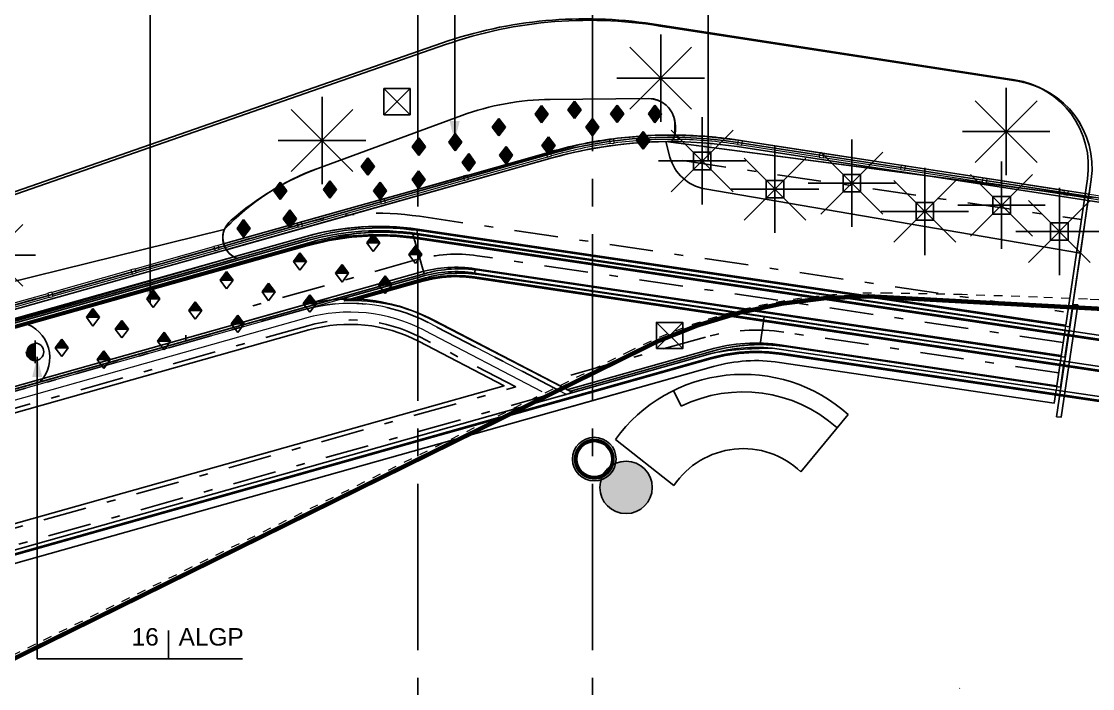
# Model space of a CAD drawing. Extents: x -14.2 to 52.3, y 2.5 to 90.9.
# Drawn here: x 12.09 to 24.35, y 28.98 to 36.62 of the extents above; entities that cross this region are included whole.
import ezdxf
from ezdxf.enums import TextEntityAlignment as Align

# ---------------------------------------------------------------- set-up
doc = ezdxf.new("R2010")
doc.units = 0
for name, pattern in [('DASHDOT', [1, 0.5, -0.25, 0, -0.25]), ('limpo_PINI-PSG-PE-0102-LAZ-R00$0$CENTER2', [28.575, 19.05, -3.175, 3.175, -3.175]), ('limpo_PINI-PSG-PE-0102-LAZ-R00$0$DAA_Traço Ponto', [10, 5, -2.5, 0, -2.5]), ('limpo_PINI-PSG-PE-0102-LAZ-R00$0$DASHDOT', [1, 0.5, -0.25, 0, -0.25]), ('limpo_PINI-PSG-PE-0102-LAZ-R00$0$HIDDEN', [0.375, 0.25, -0.125]), ('limpo_PINI-PSG-PE-0102-LAZ-R00$0$HIDDEN2', [0.1875, 0.125, -0.0625])]:
    doc.linetypes.add(name, pattern=pattern)
for name, color, linetype in [('A_htc_alv', 7, 'Continuous'), ('CONTROL', 15, 'DASHDOT'), ('FOR_CONTROL', 2, 'Continuous'), ('LEGENDA', 2, 'Continuous'), ('limpo_PINI-PSG-PE-0102-LAZ-R00$0$PA_ESTR', 181, 'limpo_PINI-PSG-PE-0102-LAZ-R00$0$CENTER2'), ('limpo_PINI-PSG-PE-0102-LAZ-R00$0$PA_EXTE_1', 1, 'Continuous'), ('limpo_PINI-PSG-PE-0102-LAZ-R00$0$PA_EXTE_2', 2, 'Continuous'), ('limpo_PINI-PSG-PE-0102-LAZ-R00$0$PA_EXTE_3', 3, 'Continuous'), ('limpo_PINI-PSG-PE-0102-LAZ-R00$0$PA_INST_ELET', 162, 'Continuous'), ('limpo_PINI-PSG-PE-0102-LAZ-R00$0$PA_MOBI', 1, 'Continuous'), ('limpo_PINI-PSG-PE-0102-LAZ-R00$0$PA_PISO_1', 11, 'Continuous'), ('limpo_PINI-PSG-PE-0102-LAZ-R00$0$PA_PROJ_I', 2, 'limpo_PINI-PSG-PE-0102-LAZ-R00$0$DASHDOT'), ('limpo_PINI-PSG-PE-0102-LAZ-R00$0$PA_PROJ_S_AUX', 212, 'limpo_PINI-PSG-PE-0102-LAZ-R00$0$HIDDEN'), ('limpo_PINI-PSG-PE-0102-LAZ-R00$0$QUADROS', 1, 'Continuous'), ('limpo_PINI-PSG-PE-0102-LAZ-R00$0$XR_ARQT', 7, 'Continuous'), ('limpo_PINI-PSG-PE-0102-LAZ-R00$0$XR_ELET', 31, 'Continuous'), ('PLANTIO1', 2, 'Continuous'), ('XR_ARQT', 7, 'Continuous')]:
    doc.layers.add(name, color=color, linetype=linetype)
for name, color, linetype, lineweight in [('limpo_PINI-PSG-PE-0102-LAZ-R00$0$A-DETL', 1, 'Continuous', 5), ('limpo_PINI-PSG-PE-0102-LAZ-R00$0$A-FLOR', 192, 'Continuous', 5), ('limpo_PINI-PSG-PE-0102-LAZ-R00$0$A-FLOR-PATT', 8, 'Continuous', 5), ('limpo_PINI-PSG-PE-0102-LAZ-R00$0$A-GLAZ-CURT', 52, 'Continuous', 5), ('limpo_PINI-PSG-PE-0102-LAZ-R00$0$A-GLAZ-CWMG', 1, 'Continuous', 5), ('limpo_PINI-PSG-PE-0102-LAZ-R00$0$A-WALL', 1, 'Continuous', 5), ('limpo_PINI-PSG-PE-0102-LAZ-R00$0$I-WALL', 2, 'Continuous', 5), ('limpo_PINI-PSG-PE-0102-LAZ-R00$0$LAYOUT_AMB_LAZ_dwg', 8, 'Continuous', 5)]:
    doc.layers.add(name, color=color, linetype=linetype, lineweight=lineweight)
doc.layers.add('PA_VEGE_AUX2', color=6, linetype='Continuous', plot=False)
doc.styles.add('R80', font='arial.ttf', dxfattribs={"height": 0.2})

# ---------------------------------------------------------------- blocks, each defined once
blk = doc.blocks.new('limpo_PINI-PSG-PE-0102-LAZ-R00$0$TRIESTE MESA LATERAL')
at = {"layer": 'limpo_PINI-PSG-PE-0102-LAZ-R00$0$PA_MOBI'}
h = blk.add_hatch(color=253, dxfattribs=at)
h.dxf.hatch_style = 1
edge = h.paths.add_edge_path()
edge.add_arc((-2.385, 28.282), 0.3, 0, 360)
blk.add_circle((-2.385, 28.282), 0.3, dxfattribs=at)
blk = doc.blocks.new('limpo_PINI-PSG-PE-0102-LAZ-R00$0$A$C8f703a41')
at = {"layer": 'limpo_PINI-PSG-PE-0102-LAZ-R00$0$PA_MOBI'}
blk.add_line((0.551, -0.298), (0.62, -0.11), dxfattribs=at)
for points in [[(-1.34, -0.595, -0.44403), (1.34, -0.595, 0.451652)], [(-1.192, -0.729, -0.305545), (0.551, -0.298, -0.44403)], [(-0.731, -1.19, -0.464944), (0.731, -1.19, -0.44403)]]:
    blk.add_lwpolyline(points, format="xyb", dxfattribs=at)
for points in [[(-0.73, -1.19), (-1.34, -0.595)], [(0.73, -1.19), (1.34, -0.595)]]:
    blk.add_lwpolyline(points, dxfattribs=at)
blk = doc.blocks.new('limpo_PINI-PSG-PE-0102-LAZ-R00$0$ABAJUR')
at = {"layer": 'limpo_PINI-PSG-PE-0102-LAZ-R00$0$PA_INST_ELET', "linetype": 'limpo_PINI-PSG-PE-0102-LAZ-R00$0$HIDDEN2', "const_width": 0.03}
blk.add_lwpolyline([(-1.592, 30.172, 1), (-1.592, 30.612, 1)], format="xyb", close=True, dxfattribs=at)
at = {"layer": 'limpo_PINI-PSG-PE-0102-LAZ-R00$0$PA_MOBI'}
for radius in [0.25, 0.2]:
    blk.add_circle((-1.592, 30.392), radius, dxfattribs=at)
blk = doc.blocks.new('limpo_PINI-PSG-PE-0102-LAZ-R00$0$PINI-EST-PE-1101-TQR-R20_rvt-1-5PPE_008_LAZER__P_A_0_09_')
at = {"layer": 'limpo_PINI-PSG-PE-0102-LAZ-R00$0$A-FLOR-PATT', "lineweight": 18}
h = blk.add_hatch(dxfattribs=at)
h.set_pattern_fill('FP_1', color=130, style=0, pattern_type=2)
h.set_pattern_definition([(0, (0, 0), (609.6, 152.4), [5.029, -452.171, 5.029, -452.171, -2438.4]), (0, (0, 0), (609.6, 152.4), [-914.4, 5.029, -909.371, 5.029, -452.171, -1066.8]), (0, (0, 0), (609.6, 152.4), [-2286, 5.029, -299.771, 5.029, -756.971]), (120, (228.6, 76.2), (-436.7823, 451.7291), [5.029, -452.171, 5.029, -452.171, -2438.4]), (120, (228.6, 76.2), (-436.7823, 451.7291), [-914.4, 5.029, -909.371, 5.029, -452.171, -1066.8]), (120, (228.6, 76.2), (-436.7823, 451.7291), [-2286, 5.029, -299.771, 5.029, -756.971]), (240, (304.8, 381), (-172.8177, -604.1291), [5.029, -452.171, 5.029, -452.171, -2438.4]), (240, (304.8, 381), (-172.8177, -604.1291), [-914.4, 5.029, -909.371, 5.029, -452.171, -1066.8]), (240, (304.8, 381), (-172.8177, -604.1291), [-2286, 5.029, -299.771, 5.029, -756.971])])
h.paths.add_polyline_path([(24174, 2435), (24175, 2435), (24174, 2483), (24165, 2435)])
h.paths.add_polyline_path([(30484, 2435), (30486, 2435), (30469, 2443), (30483, 2436)])
h.paths.add_polyline_path([(20090, 2435), (20210, 2435), (20210, 3076), (20090, 3099), (20090, 2438)])
h.paths.add_polyline_path([(30435, 2466), (30410, 2484), (30421, 2475)])
h.paths.add_polyline_path([(19812, 3242), (19821, 3291), (16899, 3833), (16829, 3795), (19810, 3242)])
h.paths.add_polyline_path([(11438, 4789), (11429, 4790), (11437, 4790)])
h.paths.add_polyline_path([(11270, 4802), (11268, 4802), (11268, 4802)])
h.paths.add_polyline_path([(19952, 8312), (19952, 8312), (19952, 8312)])
h.paths.add_polyline_path([(20159, 8353), (20162, 8353), (20159, 8353)])
h.paths.add_polyline_path([(20259, 8365), (20259, 8365), (20259, 8365)])
h.paths.add_polyline_path([(15587, 8658), (15589, 8667), (10225, 9462), (10225, 9461), (15580, 8659)])
h.paths.add_polyline_path([(17610, 8661), (17610, 8661), (17610, 8661)])
at = {"layer": 'limpo_PINI-PSG-PE-0102-LAZ-R00$0$A-FLOR', "color": 130, "lineweight": 18}
blk.add_line((10225, 9462), (10225, 9461), dxfattribs=at)
blk = doc.blocks.new('limpo_PINI-PSG-PE-0102-LAZ-R00$0$Montante retangular - 50 x 50-2589514-5PPE_008_LAZER__P_A_0_09_')
at = {"layer": 'limpo_PINI-PSG-PE-0102-LAZ-R00$0$A-GLAZ-CWMG'}
for p, q in [((239, 8321), (1141, 8575)), ((1155, 8527), (253, 8273)), ((1141, 8575), (1155, 8527)), ((253, 8273), (239, 8321))]:
    blk.add_line(p, q, dxfattribs=at)
blk = doc.blocks.new('limpo_PINI-PSG-PE-0102-LAZ-R00$0$Montante retangular - 50 x 50-2415402-5PPE_008_LAZER__P_A_0_09_')
at = {"layer": 'limpo_PINI-PSG-PE-0102-LAZ-R00$0$A-GLAZ-CWMG'}
for p, q in [((0, 25), (-50, 25)), ((-50, 25), (-50, -25)), ((0, -25), (0, 25)), ((-50, -25), (0, -25))]:
    blk.add_line(p, q, dxfattribs=at)
blk = doc.blocks.new('limpo_PINI-PSG-PE-0102-LAZ-R00$0$Montante retangular - 50 x 50-2415400-5PPE_008_LAZER__P_A_0_09_')
at = {"layer": 'limpo_PINI-PSG-PE-0102-LAZ-R00$0$A-GLAZ-CWMG'}
for p, q in [((-25, -25), (-25, 25)), ((-25, 25), (25, 25)), ((25, 25), (25, -25)), ((25, -25), (-25, -25))]:
    blk.add_line(p, q, dxfattribs=at)
blk = doc.blocks.new('limpo_PINI-PSG-PE-0102-LAZ-R00$0$Montante retangular - 50 x 50-2589439-5PPE_008_LAZER__P_A_0_09_')
at = {"layer": 'limpo_PINI-PSG-PE-0102-LAZ-R00$0$A-GLAZ-CWMG'}
for p, q in [((11935, 11076), (11942, 11125)), ((12818, 10940), (11935, 11076)), ((11942, 11125), (12825, 10989)), ((12825, 10989), (12818, 10940))]:
    blk.add_line(p, q, dxfattribs=at)
blk = doc.blocks.new('limpo_PINI-PSG-PE-0102-LAZ-R00$0$Montante retangular - 50 x 50-2415401-5PPE_008_LAZER__P_A_0_09_')
at = {"layer": 'limpo_PINI-PSG-PE-0102-LAZ-R00$0$A-GLAZ-CWMG'}
for p, q in [((-50, -25), (-50, 25)), ((-50, 25), (0, 25)), ((0, 25), (0, -25)), ((0, -25), (-50, -25))]:
    blk.add_line(p, q, dxfattribs=at)
blk = doc.blocks.new('limpo_PINI-PSG-PE-0102-LAZ-R00$0$Parede básica _ DAA_VID - CINZA 2 - ___-2387482-5PPE_008_LAZER__P_A_0_09_')
at = {"layer": 'limpo_PINI-PSG-PE-0102-LAZ-R00$0$A-WALL'}
for p, q in [((11156, 11192), (11155, 11142)), ((10474, 11100), (10468, 11150))]:
    blk.add_line(p, q, dxfattribs=at)
for radius in [5075, 5025]:
    blk.add_arc((11121, 6117), radius, 89.6036, 97.3944, dxfattribs=at)
blk = doc.blocks.new('limpo_PINI-PSG-PE-0102-LAZ-R00$0$Parede básica _ DAA_VID - CINZA 2 - ___-2387484-5PPE_008_LAZER__P_A_0_09_')
at = {"layer": 'limpo_PINI-PSG-PE-0102-LAZ-R00$0$A-WALL'}
for p, q in [((11205, 11141), (11206, 11191)), ((11893, 11133), (11885, 11083))]:
    blk.add_line(p, q, dxfattribs=at)
for radius in [5075, 5025]:
    blk.add_arc((11121, 6117), radius, 81.2481, 89.0375, dxfattribs=at)
blk = doc.blocks.new('limpo_PINI-PSG-PE-0102-LAZ-R00$0$Montante retangular - 50 x 50-2415403-5PPE_008_LAZER__P_A_0_09_')
at = {"layer": 'limpo_PINI-PSG-PE-0102-LAZ-R00$0$A-GLAZ-CWMG'}
for p, q in [((-25, -25), (-25, 25)), ((-25, 25), (25, 25)), ((25, 25), (25, -25)), ((25, -25), (-25, -25))]:
    blk.add_line(p, q, dxfattribs=at)
blk = doc.blocks.new('limpo_PINI-PSG-PE-0102-LAZ-R00$0$Parede básica _ DAA_VID - CINZA 2 - ___-2589707-5PPE_008_LAZER__P_A_0_09_')
at = {"layer": 'limpo_PINI-PSG-PE-0102-LAZ-R00$0$A-WALL'}
for p, q in [((10418, 11143), (10425, 11093)), ((9757, 10953), (9743, 11001))]:
    blk.add_line(p, q, dxfattribs=at)
for radius in [5075, 5025]:
    blk.add_arc((11121, 6117), radius, 97.9605, 105.7499, dxfattribs=at)
blk = doc.blocks.new('limpo_PINI-PSG-PE-0102-LAZ-R00$0$LAYOUT_AMB_LAZ_dwg-2867451-5PPE_008_LAZER__P_A_0_09_')
at = {"color": 9, "lineweight": 5}
blk.add_line((31363, 23200), (31360, 23203), dxfattribs=at)
blk = doc.blocks.new('limpo_PINI-PSG-PE-0102-LAZ-R00$0$A$C745163c0')
at = {"layer": 'limpo_PINI-PSG-PE-0102-LAZ-R00$0$A-DETL', "color": 1, "linetype": 'limpo_PINI-PSG-PE-0102-LAZ-R00$0$DAA_Traço Ponto'}
for p, q in [((8776, 11879), (7939, 11896)), ((9635, 11851), (8776, 11879)), ((10207, 11827), (9635, 11851)), ((11537, 11752), (10207, 11827)), ((4986, 11239), (-3077, 7261))]:
    blk.add_line(p, q, dxfattribs=at)
at = {"layer": 'limpo_PINI-PSG-PE-0102-LAZ-R00$0$A-DETL', "linetype": 'limpo_PINI-PSG-PE-0102-LAZ-R00$0$DAA_Traço Ponto'}
blk.add_arc((7809, 5518), 6380, 88.8319, 116.2627, dxfattribs=at)
at = {"layer": 'limpo_PINI-PSG-PE-0102-LAZ-R00$0$A-DETL'}
blk.add_arc((6569, 7246), 4016, 89.0889, 99.3277, dxfattribs=at)
at = {"layer": 'limpo_PINI-PSG-PE-0102-LAZ-R00$0$A-WALL'}
for p, q in [((2544, 12628), (2537, 12578)), ((2537, 12578), (2544, 12628)), ((2544, 12628), (9959, 11521)), ((-5441, 10654), (1269, 12546)), ((9951, 11472), (2537, 12578)), ((1282, 12498), (-5428, 10606)), ((-5233, 9933), (2577, 12136)), ((3204, 12176), (3197, 12127)), ((3197, 12127), (3204, 12176)), ((3204, 12176), (9907, 11173)), ((2591, 12088), (-5220, 9885)), ((9900, 11124), (3197, 12127)), ((4247, 10737), (2664, 11560)), ((2687, 11604), (4294, 10769)), ((9959, 11521), (9951, 11472)), ((6713, 11302), (9857, 10836)), ((5891, 11200), (4247, 10737)), ((4253, 10790), (5877, 11249)), ((9850, 10786), (6706, 11253)), ((9907, 11173), (9900, 11124)), ((9857, 10836), (9850, 10786)), ((4294, 10769), (4283, 10747))]:
    blk.add_line(p, q, dxfattribs=at)
for centre, radius, start, end in [((2097, 9611), 3050, 81.5661, 105.7499), ((2097, 9611), 3000, 81.5661, 105.7499), ((2984, 10692), 1500, 81.5651, 105.7499), ((2984, 10692), 1450, 81.5651, 105.7499), ((1765, 9829), 1950, 62.5553, 105.7499), ((1765, 9829), 2000, 62.5553, 92.9113), ((6420, 9324), 2000, 81.5663, 105.7499), ((6420, 9324), 1950, 81.5663, 105.7499)]:
    blk.add_arc(centre, radius, start, end, dxfattribs=at)
at = {"layer": 'limpo_PINI-PSG-PE-0102-LAZ-R00$0$I-WALL'}
for p, q in [((1263, 11610), (-5193, 9789)), ((3970, 10768), (2623, 11468)), ((4107, 10697), (4247, 10737))]:
    blk.add_line(p, q, dxfattribs=at)
blk.add_arc((1765, 9829), 1850, 62.5553, 105.7499, dxfattribs=at)
at = {"lineweight": 5}
blk.add_blockref('limpo_PINI-PSG-PE-0102-LAZ-R00$0$PINI-EST-PE-1101-TQR-R20_rvt-1-5PPE_008_LAZER__P_A_0_09_', (-5680, 2515), dxfattribs=at)
at = {"layer": 'limpo_PINI-PSG-PE-0102-LAZ-R00$0$A-GLAZ-CURT'}
for name in ['limpo_PINI-PSG-PE-0102-LAZ-R00$0$Parede básica _ DAA_VID - CINZA 2 - ___-2589707-5PPE_008_LAZER__P_A_0_09_', 'limpo_PINI-PSG-PE-0102-LAZ-R00$0$Parede básica _ DAA_VID - CINZA 2 - ___-2387482-5PPE_008_LAZER__P_A_0_09_', 'limpo_PINI-PSG-PE-0102-LAZ-R00$0$Parede básica _ DAA_VID - CINZA 2 - ___-2387484-5PPE_008_LAZER__P_A_0_09_']:
    blk.add_blockref(name, (-5680, 2515), dxfattribs=at)
at = {"layer": 'limpo_PINI-PSG-PE-0102-LAZ-R00$0$A-GLAZ-CWMG', "extrusion": (0, 0, -1)}
for name, p, rotation in [('limpo_PINI-PSG-PE-0102-LAZ-R00$0$Montante retangular - 50 x 50-2415403-5PPE_008_LAZER__P_A_0_09_', (-4766, 13637), 352.3225707932509), ('limpo_PINI-PSG-PE-0102-LAZ-R00$0$Montante retangular - 50 x 50-2415403-5PPE_008_LAZER__P_A_0_09_', (-5501, 13681), 0.6794245898891463), ('limpo_PINI-PSG-PE-0102-LAZ-R00$0$Montante retangular - 50 x 50-2415401-5PPE_008_LAZER__P_A_0_09_', (-6209, 13623), 8.751905521424142), ('limpo_PINI-PSG-PE-0102-LAZ-R00$0$Montante retangular - 50 x 50-2415400-5PPE_008_LAZER__P_A_0_09_', (-7166, 13476), 8.751905521424142), ('limpo_PINI-PSG-PE-0102-LAZ-R00$0$Montante retangular - 50 x 50-2415400-5PPE_008_LAZER__P_A_0_09_', (-8099, 13332), 8.751905521424142), ('limpo_PINI-PSG-PE-0102-LAZ-R00$0$Montante retangular - 50 x 50-2415400-5PPE_008_LAZER__P_A_0_09_', (-3095, 13217), 344.2500898617185), ('limpo_PINI-PSG-PE-0102-LAZ-R00$0$Montante retangular - 50 x 50-2415400-5PPE_008_LAZER__P_A_0_09_', (-9031, 13188), 8.751905521424142), ('limpo_PINI-PSG-PE-0102-LAZ-R00$0$Montante retangular - 50 x 50-2415400-5PPE_008_LAZER__P_A_0_09_', (-9964, 13045), 8.751905521424142), ('limpo_PINI-PSG-PE-0102-LAZ-R00$0$Montante retangular - 50 x 50-2415400-5PPE_008_LAZER__P_A_0_09_', (-2145, 12949), 344.2500898617185), ('limpo_PINI-PSG-PE-0102-LAZ-R00$0$Montante retangular - 50 x 50-2415400-5PPE_008_LAZER__P_A_0_09_', (-1195, 12681), 344.2500898617185), ('limpo_PINI-PSG-PE-0102-LAZ-R00$0$Montante retangular - 50 x 50-2415400-5PPE_008_LAZER__P_A_0_09_', (-244, 12413), 344.2500898617185), ('limpo_PINI-PSG-PE-0102-LAZ-R00$0$Montante retangular - 50 x 50-2415400-5PPE_008_LAZER__P_A_0_09_', (706, 12145), 344.2500898617185), ('limpo_PINI-PSG-PE-0102-LAZ-R00$0$Montante retangular - 50 x 50-2415400-5PPE_008_LAZER__P_A_0_09_', (1657, 11877), 344.2500898617185)]:
    blk.add_blockref(name, p, dxfattribs=dict(at, rotation=rotation))
at = {"layer": 'limpo_PINI-PSG-PE-0102-LAZ-R00$0$A-GLAZ-CWMG'}
for name, p in [('limpo_PINI-PSG-PE-0102-LAZ-R00$0$Montante retangular - 50 x 50-2589439-5PPE_008_LAZER__P_A_0_09_', (-5680, 2515)), ('limpo_PINI-PSG-PE-0102-LAZ-R00$0$Montante retangular - 50 x 50-2589514-5PPE_008_LAZER__P_A_0_09_', (2874, 4927)), ('limpo_PINI-PSG-PE-0102-LAZ-R00$0$Montante retangular - 50 x 50-2589439-5PPE_008_LAZER__P_A_0_09_', (-4747, 2371)), ('limpo_PINI-PSG-PE-0102-LAZ-R00$0$Montante retangular - 50 x 50-2589439-5PPE_008_LAZER__P_A_0_09_', (-3815, 2228)), ('limpo_PINI-PSG-PE-0102-LAZ-R00$0$Montante retangular - 50 x 50-2589514-5PPE_008_LAZER__P_A_0_09_', (1923, 4659)), ('limpo_PINI-PSG-PE-0102-LAZ-R00$0$Montante retangular - 50 x 50-2589439-5PPE_008_LAZER__P_A_0_09_', (-2882, 2084)), ('limpo_PINI-PSG-PE-0102-LAZ-R00$0$Montante retangular - 50 x 50-2589439-5PPE_008_LAZER__P_A_0_09_', (-1950, 1941)), ('limpo_PINI-PSG-PE-0102-LAZ-R00$0$Montante retangular - 50 x 50-2589514-5PPE_008_LAZER__P_A_0_09_', (973, 4391)), ('limpo_PINI-PSG-PE-0102-LAZ-R00$0$Montante retangular - 50 x 50-2589514-5PPE_008_LAZER__P_A_0_09_', (22, 4123)), ('limpo_PINI-PSG-PE-0102-LAZ-R00$0$Montante retangular - 50 x 50-2589514-5PPE_008_LAZER__P_A_0_09_', (-928, 3855)), ('limpo_PINI-PSG-PE-0102-LAZ-R00$0$Montante retangular - 50 x 50-2589514-5PPE_008_LAZER__P_A_0_09_', (-1878, 3587)), ('limpo_PINI-PSG-PE-0102-LAZ-R00$0$Montante retangular - 50 x 50-2589514-5PPE_008_LAZER__P_A_0_09_', (-2829, 3319))]:
    blk.add_blockref(name, p, dxfattribs=at)
at = {"layer": 'limpo_PINI-PSG-PE-0102-LAZ-R00$0$A-GLAZ-CWMG', "rotation": 15.74991013828141}
blk.add_blockref('limpo_PINI-PSG-PE-0102-LAZ-R00$0$Montante retangular - 50 x 50-2415402-5PPE_008_LAZER__P_A_0_09_', (4070, 13492), dxfattribs=at)
at = {"layer": 'limpo_PINI-PSG-PE-0102-LAZ-R00$0$LAYOUT_AMB_LAZ_dwg', "color": 9}
blk.add_blockref('limpo_PINI-PSG-PE-0102-LAZ-R00$0$LAYOUT_AMB_LAZ_dwg-2867451-5PPE_008_LAZER__P_A_0_09_', (-22615, -15830), dxfattribs=at)
blk = doc.blocks.new('*U469', base_point=(83.353, -25.524))
for p, q in [((83.503, -25.374), (83.203, -25.674)), ((83.203, -25.374), (83.503, -25.674))]:
    blk.add_line(p, q)
blk.add_lwpolyline([(83.203, -25.674), (83.203, -25.374), (83.503, -25.374), (83.503, -25.674)], close=True)
blk = doc.blocks.new('limpo_PINI-PSG-PE-0102-LAZ-R00$0$A$Cf52f6f8c')
at = {"layer": 'limpo_PINI-PSG-PE-0102-LAZ-R00$0$QUADROS'}
for p in [(4.308, 14.089), (7.427, 11.411)]:
    blk.add_blockref('*U469', p, dxfattribs=at)
blk = doc.blocks.new('limpo_PINI-PSG-PE-0102-LAZ-R00')
at = {"layer": 'limpo_PINI-PSG-PE-0102-LAZ-R00$0$XR_ARQT', "xscale": 0.001000000000038553, "yscale": 0.001000000000038553, "zscale": 0.001000000000038553}
blk.add_blockref('limpo_PINI-PSG-PE-0102-LAZ-R00$0$A$C745163c0', (14.124, 21.592), dxfattribs=at)
at = {"layer": 'limpo_PINI-PSG-PE-0102-LAZ-R00$0$PA_ESTR', "ltscale": 0.1}
for points in [[(16.669, 26.542), (16.669, 42.567)], [(18.669, 26.542), (18.669, 42.567)]]:
    blk.add_lwpolyline(points, dxfattribs=at)
at = {"layer": 'limpo_PINI-PSG-PE-0102-LAZ-R00$0$PA_EXTE_1'}
for points in [[(39.503, 26.54), (39.12, 26.54, -0.297475), (38.754, 26.779), (36.479, 31.953, 0.256356), (35.296, 32.861), (20.325, 35.166, 0.107319), (18.207, 35.036), (8.655, 32.342, -0.190923), (7.666, 32.444), (3.511, 35.154, -0.253465), (2.149, 37.666), (2.149, 42.61)], [(39.503, 26.59), (39.12, 26.59, -0.297475), (38.8, 26.799), (36.525, 31.973, 0.256356), (35.304, 32.91), (20.333, 35.215, 0.107319), (18.194, 35.084), (8.642, 32.39, -0.190438), (7.691, 32.487), (3.538, 35.195, -0.253465), (2.199, 37.666), (2.199, 42.61)]]:
    blk.add_lwpolyline(points, format="xyb", dxfattribs=at)
blk.add_lwpolyline([(23.98, 32.074), (24.03, 32.067), (24.221, 33.353), (24.17, 33.36)], close=True, dxfattribs=at)
at = {"layer": 'limpo_PINI-PSG-PE-0102-LAZ-R00$0$PA_EXTE_2'}
blk.add_lwpolyline([(-4.019, 38.373), (-4.201, 37.424, 0.330983), (-3.386, 35.75), (7.218, 30.247, 0.190653), (9.202, 30.044), (17.658, 32.429), (16.677, 32.939, 0.190736), (15.425, 33.067), (8.965, 31.245, -0.197639), (7.083, 31.463)], format="xyb", close=True, dxfattribs=at)
at = {"layer": 'limpo_PINI-PSG-PE-0102-LAZ-R00$0$PA_EXTE_3'}
blk.add_line((36.117, 30.578), (23.974, 32.378), dxfattribs=at)
for points in [[(39.503, 26.44), (39.137, 26.44, -0.297475), (38.679, 26.739), (36.75, 31.125, 0.256356), (35.606, 32.004), (30.414, 32.803, 0.107319), (29.99, 32.777), (28.814, 32.446, -0.105914), (28.396, 32.419), (16.661, 34.17, 0.105914), (15.406, 34.09), (8.696, 32.198, -0.192229), (7.59, 32.314), (2.261, 35.79, -0.253465), (0.899, 38.302), (0.899, 40.96)], [(24.084, 33.12), (24.332, 34.796, 0.412445), (23.496, 35.931), (19.351, 36.571, 0.122747), (16.943, 36.351), (10.607, 34.143, -0.351495), (5.889, 35.816), (3, 40.486, 0.259799), (2.149, 40.96), (0.949, 40.96, 0.360609)], [(0.949, 40.96), (0.949, 38.302, 0.253465), (2.288, 35.831), (7.615, 32.357, 0.191816), (8.682, 32.246), (15.393, 34.138, -0.105914), (16.668, 34.22), (24.084, 33.12)], [(24.033, 32.774), (17.328, 33.768, 0.105914), (16.701, 33.728), (14.749, 33.178)], [(26.002, 32.42), (17.321, 33.719, 0.105914), (16.715, 33.68), (15.787, 33.418)], [(23.981, 32.428), (20.837, 32.894, 0.105914), (20.001, 32.841), (18.377, 32.383)], [(23.974, 32.378), (20.83, 32.845, 0.105914), (20.015, 32.792), (18.391, 32.334)]]:
    blk.add_lwpolyline(points, format="xyb", dxfattribs=at)
blk.add_lwpolyline([(-4.224, 38.852), (-4.486, 37.478, 0.330983), (-3.52, 35.493), (7.084, 29.99, 0.190653), (9.28, 29.765), (18.442, 32.349), (16.811, 33.196, 0.190736), (15.346, 33.346), (8.891, 31.525, -0.211123), (7.13, 31.776)], format="xyb", close=True, dxfattribs=at)
blk.add_lwpolyline([(23.981, 32.428), (24.077, 33.071)], dxfattribs=at)
at = {"layer": 'limpo_PINI-PSG-PE-0102-LAZ-R00$0$PA_INST_ELET', "linetype": 'limpo_PINI-PSG-PE-0102-LAZ-R00$0$HIDDEN2', "const_width": 0.03}
for points in [[(39.503, 26.39), (39.137, 26.39, -0.297475), (38.633, 26.719), (36.705, 31.105, 0.256356), (35.598, 31.954), (30.406, 32.754, 0.107319), (30.003, 32.729), (28.828, 32.398, -0.105914), (28.389, 32.369), (16.653, 34.121, 0.105914), (15.42, 34.042), (8.71, 32.15, -0.192622), (7.565, 32.271), (2.233, 35.748, -0.253465), (0.849, 38.302), (0.849, 40.96)], [(-4.259, 38.933), (-4.535, 37.487, 0.33099), (-3.543, 35.448), (7.061, 29.945, 0.190653), (9.294, 29.717), (18.577, 32.335)], [(25.995, 32.371), (17.313, 33.669, 0.105914), (16.728, 33.632), (15.974, 33.419)], [(23.967, 32.329), (20.823, 32.795, 0.105914), (20.028, 32.744), (18.404, 32.286)]]:
    blk.add_lwpolyline(points, format="xyb", dxfattribs=at)
blk.add_lwpolyline([(36.082, 30.533), (23.967, 32.329)], dxfattribs=at)
at = {"layer": 'limpo_PINI-PSG-PE-0102-LAZ-R00$0$PA_PISO_1'}
for points in [[(0.899, 41.11), (-3, 41.11, 0.367379), (-4.135, 40.145), (-4.633, 37.505, 0.330983), (-3.589, 35.359), (7.015, 29.857, 0.190653), (9.321, 29.621), (20.055, 32.648)], [(23.974, 32.378), (23.952, 32.23), (20.808, 32.696, 0.105914), (20.055, 32.648), (18.431, 32.19)]]:
    blk.add_lwpolyline(points, format="xyb", dxfattribs=at)
at = {"layer": 'limpo_PINI-PSG-PE-0102-LAZ-R00$0$PA_PROJ_I'}
for points in [[(1.099, 40.96), (1.099, 38.302, 0.253465), (2.37, 35.957), (7.691, 32.487, 0.190438), (8.642, 32.39), (15.352, 34.283, -0.105914), (16.69, 34.368), (24.106, 33.269)], [(24.055, 32.923), (17.35, 33.917, 0.105914), (16.66, 33.872), (14.708, 33.322)], [(24.003, 32.576), (20.859, 33.042, 0.105914), (19.96, 32.985), (18.182, 32.484)]]:
    blk.add_lwpolyline(points, format="xyb", dxfattribs=at)
for points in [[(-4.188, 38.77), (-4.437, 37.468, 0.330983), (-3.497, 35.537), (7.107, 30.034, 0.190653), (9.267, 29.813), (18.307, 32.363), (16.788, 33.152, 0.190736), (15.36, 33.298), (8.9, 31.476, -0.196663), (7.207, 31.669)], [(-4.054, 38.455), (-4.25, 37.433, 0.330983), (-3.409, 35.706), (7.195, 30.203, 0.190653), (9.215, 29.996), (17.793, 32.415), (16.7, 32.983, 0.190736), (15.411, 33.115), (8.951, 31.293, -0.197448), (7.109, 31.506)]]:
    blk.add_lwpolyline(points, format="xyb", close=True, dxfattribs=at)
at = {"layer": 'limpo_PINI-PSG-PE-0102-LAZ-R00$0$PA_PROJ_S_AUX'}
blk.add_lwpolyline([(13.434, 14.567, 0.05, 0.05, 0), (21.641, 14.562, 0.05, 0.05, -0.549162), (23.414, 11.77, 0.05, 0.05, 0), (21.895, 8.533, 0.05, 0.05, 0.549369), (22.909, 6.937, 0.05, 0.05, 0), (40.138, 6.937, 0.05, 0.05, 0.372795), (41.682, 8.274, 0.05, 0.05, 0), (43.461, 19.787, 0.05, 0.05, 0), (45.736, 25.136, 0.05, 0.05, 0.034181), (46.36, 27.211, 0.05, 0.05, 0.368315), (45.163, 29.485, 0.05, 0.05, 0.076494), (21.826, 33.452, 0.05, 0.05, 0.105248), (19.419, 32.939, 0.05, 0.05, 0), (10.833, 28.703, 0.05, 0.05, 0.246748), (10.329, 27.744, 0.05, 0.05, 0), (10.329, 27.565, 0, 0, 0)], format="xyseb", dxfattribs=at)
at = {"layer": 'limpo_PINI-PSG-PE-0102-LAZ-R00$0$PA_MOBI', "xscale": -1, "rotation": 6.120281637023028}
blk.add_blockref('limpo_PINI-PSG-PE-0102-LAZ-R00$0$A$C8f703a41', (20.2, 32.548), dxfattribs=at)
at = {"layer": 'limpo_PINI-PSG-PE-0102-LAZ-R00$0$PA_MOBI'}
blk.add_blockref('limpo_PINI-PSG-PE-0102-LAZ-R00$0$ABAJUR', (20.281, 1.196), dxfattribs=at)
at = {"layer": 'limpo_PINI-PSG-PE-0102-LAZ-R00$0$PA_MOBI', "rotation": 321.3022078670687}
blk.add_blockref('limpo_PINI-PSG-PE-0102-LAZ-R00$0$TRIESTE MESA LATERAL', (3.232, 7.7), dxfattribs=at)
at = {"layer": 'limpo_PINI-PSG-PE-0102-LAZ-R00$0$XR_ELET'}
blk.add_blockref('limpo_PINI-PSG-PE-0102-LAZ-R00$0$A$Cf52f6f8c', (12.124, 21.592), dxfattribs=at)
blk = doc.blocks.new('PL01')
at = {"layer": 'PLANTIO1'}
for p, q in [((0, 0.5), (0, -0.5)), ((-0.354, -0.354), (0.354, 0.354)), ((0.354, -0.354), (-0.354, 0.354)), ((0.5, 0), (-0.5, 0))]:
    blk.add_line(p, q, dxfattribs=at)
blk.add_lwpolyline([(-0.179, 0.019, 0.1, 0.1, 1), (-0.179, 0.019, 0, 0, 0)], format="xyseb", dxfattribs=at)
blk = doc.blocks.new('PL52')
at = {"layer": 'PLANTIO1'}
for p, q in [((0, 0.1), (-0.075, 0)), ((-0.075, 0), (0, -0.1)), ((-0.075, 0), (0.075, 0)), ((0.075, 0), (0, 0.1)), ((0, -0.1), (0.075, 0))]:
    blk.add_line(p, q, dxfattribs=at)
blk.add_lwpolyline([(-0.107, -0.018, 0.1, 0.1, 1), (-0.107, -0.018, 0, 0, 0)], format="xyseb", dxfattribs=at)
for points in [[(0, 0.1), (-0.075, 0), (0.075, 0)], [(-0.075, 0), (0.075, 0), (0, -0.1)]]:
    blk.add_solid(points, dxfattribs=at)
blk = doc.blocks.new('PL61')
at = {"layer": 'PLANTIO1'}
for p, q in [((0, -0.13), (0, 0.13)), ((0, 0.1), (0, -0.1))]:
    blk.add_line(p, q, dxfattribs=at)
at = {"layer": 'PLANTIO1', "const_width": 0.1}
for points in [[(0, 0.05, 0.414214), (-0.05, 0, 1)], [(0, -0.05, -0.414214), (-0.05, 0, -1)]]:
    blk.add_lwpolyline(points, format="xyb", dxfattribs=at)
at = {"layer": 'PLANTIO1'}
blk.add_lwpolyline([(-0.05, 0, 0.1, 0.1, 1), (-0.05, 0, 0, 0, 0)], format="xyseb", dxfattribs=at)
blk.add_arc((0, 0), 0.1, 180, 90, dxfattribs=at)
blk = doc.blocks.new('SETA')
blk.add_solid([(0, 0), (0.234, -0.058), (0.234, 0.058)])
blk = doc.blocks.new('PL51')
at = {"layer": 'PLANTIO1'}
for p, q in [((0, 0.1), (-0.075, 0)), ((-0.075, 0), (0, -0.1)), ((-0.075, 0), (0.075, 0)), ((0.075, 0), (0, 0.1)), ((0, -0.1), (0.075, 0))]:
    blk.add_line(p, q, dxfattribs=at)
blk.add_lwpolyline([(-0.107, -0.018, 0.1, 0.1, 1), (-0.107, -0.018, 0, 0, 0)], format="xyseb", dxfattribs=at)
blk.add_solid([(0, 0.1), (-0.075, 0), (0.075, 0)], dxfattribs=at)
blk = doc.blocks.new('PL09')
at = {"layer": 'PLANTIO1'}
for p, q in [((0, 0.5), (0, -0.5)), ((-0.354, 0.354), (0.354, -0.354)), ((-0.354, -0.354), (0.354, 0.354)), ((-0.5, 0), (0.5, 0)), ((0.1, 0.1), (-0.1, 0.1)), ((-0.1, 0.1), (-0.1, -0.1)), ((0.1, -0.1), (0.1, 0.1)), ((-0.1, -0.1), (0.1, -0.1))]:
    blk.add_line(p, q, dxfattribs=at)
blk.add_lwpolyline([(-0.179, 0.019, 0.1, 0.1, 1), (-0.179, 0.019, 0, 0, 0)], format="xyseb", dxfattribs=at)

msp = doc.modelspace()

# ---------------------------------------------------------------- hatches: boundary and pattern name
at = {"layer": 'A_htc_alv'}
h = msp.add_hatch(dxfattribs=at)
h.set_pattern_fill('ANGLE', color=256)
h.set_pattern_definition([(0, (0, 0), (0, 6.985), [5.08, -1.905]), (90, (0, 0), (-6.985, 4e-16), [5.08, -1.905])])
edge = h.paths.add_edge_path()
edge.add_line((16.701, 33.728), (16.573, 34.182))
edge.add_arc((16.221, 31.203), 3, 83.2551, 96.3149)
edge.add_line((15.891, 34.185), (15.883, 34.183))
edge.add_line((15.883, 34.183), (14.778, 33.913))
edge.add_line((14.778, 33.913), (12.117, 33.163))
edge.add_arc((12.01, 32.769), 0.409, -43.2338, 74.7336, ccw=False)
edge.add_line((12.307, 32.489), (16.701, 33.728))

# ---------------------------------------------------------------- linework, layer by layer
at = {"layer": 'CONTROL'}
msp.add_lwpolyline([(19.657, 35.023), (24.221, 34.347)], dxfattribs=at)
at = {"layer": 'FOR_CONTROL'}
for points in [[(24.334, 34.808), (24.309, 34.639), (20.295, 35.257), (19.932, 35.299), (19.566, 35.316, 0.12597), (19.57, 35.464, 0.386138), (19.269, 35.733), (18.141, 35.723, 0.086037), (17.132, 35.539), (15.484, 34.933, 0.120135), (14.414, 34.233), (10.363, 33.234, -0.215453), (7.124, 33.832), (4.267, 35.815, -0.245736), (3.408, 37.458), (3.408, 39.827), (5.915, 35.776, 0.326374), (10.34, 34.05), (16.943, 36.351, -0.129161), (19.476, 36.55), (23.495, 35.931, -0.40886)], [(23.495, 35.931), (19.476, 36.55, 0.129161), (16.943, 36.351), (10.34, 34.05, -0.326374), (5.915, 35.776), (3.408, 39.827), (3.408, 37.458, 0.245736), (4.267, 35.815), (7.124, 33.832, 0.215453), (10.363, 33.234), (14.414, 34.233, -0.120135), (15.484, 34.933), (17.132, 35.539, -0.086037), (18.141, 35.723), (19.269, 35.733, -0.36907), (19.568, 35.482), (19.574, 35.447, 0.02259), (19.572, 35.316, -0.03788), (20.344, 35.249), (24.309, 34.639), (24.334, 34.808, 0.40886)], [(18.912, 35.279), (19.348, 35.313), (19.566, 35.316, 0.004515), (19.568, 35.321), (19.568, 35.482, 0.36907), (19.269, 35.733), (18.141, 35.723, 0.086037), (17.132, 35.539), (15.484, 34.933, 0.045888), (14.961, 34.682, 0.065861), (14.414, 34.233, 0.164615), (14.406, 34.071), (15.965, 34.51), (18.48, 35.208)], [(18.48, 35.208), (18.912, 35.279), (19.348, 35.313), (19.566, 35.316, 0.004515), (19.568, 35.321), (19.568, 35.482, 0.36907), (19.269, 35.733), (18.141, 35.723, 0.086037), (17.132, 35.539), (15.484, 34.933, 0.045888), (14.961, 34.682, 0.065861), (14.414, 34.233, 0.164615), (14.406, 34.071), (15.965, 34.51)], [(4.509, 35.647, -0.569142), (3.88, 34.817), (3.843, 34.817), (7.615, 32.357, 0.191816), (8.682, 32.246), (14.56, 33.904, -0.418195), (14.414, 34.233), (10.363, 33.234, -0.215453), (7.124, 33.832)], [(4.509, 35.647, -0.569142), (3.88, 34.817), (3.843, 34.817), (7.615, 32.357, 0.191816), (8.682, 32.246), (14.523, 33.922, -0.371073), (14.414, 34.233), (10.363, 33.234, -0.215453), (7.124, 33.832)], [(19.513, 35.063), (19.465, 35.241, 0.065935), (18.166, 35.053), (14.438, 34.002), (14.475, 33.957), (14.522, 33.922), (15.351, 34.155), (15.562, 34.207), (15.775, 34.243), (16.006, 34.265), (16.21, 34.27, 0.004973), (16.668, 34.22), (24.084, 33.12), (24.209, 33.964), (19.911, 34.701, -0.292305)], [(24.209, 33.964), (19.911, 34.701, -0.292305), (19.513, 35.063), (19.465, 35.241, 0.065935), (18.166, 35.053), (14.438, 34.002), (14.475, 33.957), (14.522, 33.922), (15.351, 34.155), (15.562, 34.207), (15.775, 34.243), (16.006, 34.265), (16.21, 34.27, 0.004973), (16.668, 34.22), (24.084, 33.12)], [(24.209, 33.964), (19.911, 34.701, -0.292305), (19.513, 35.063), (19.465, 35.241, 0.065935), (18.166, 35.053), (14.438, 34.002), (14.475, 33.957), (14.522, 33.922), (15.351, 34.155), (15.562, 34.207), (15.775, 34.243), (16.006, 34.265), (16.21, 34.27, 0.004973), (16.668, 34.22), (24.084, 33.12)], [(24.304, 34.608), (19.465, 35.241), (19.513, 35.063, 0.292305), (19.911, 34.701), (24.209, 33.964)], [(16.701, 33.728), (16.573, 34.182, 0.057046), (15.891, 34.185), (15.883, 34.183), (14.778, 33.913), (12.117, 33.163, -0.565585), (12.307, 32.489)], [(16.701, 33.728), (16.573, 34.182, 0.057046), (15.891, 34.185), (15.883, 34.183), (14.778, 33.913), (12.117, 33.163, -0.565585), (12.307, 32.489)], [(16.661, 34.17, 0.007369), (16.573, 34.182), (16.701, 33.728, -0.105914), (17.328, 33.768), (24.033, 32.774), (24.077, 33.071)], [(20.591, 33.234), (17.321, 33.719, 0.105914), (16.715, 33.68), (15.787, 33.418, -0.133233), (16.811, 33.196), (18.377, 32.383), (20.001, 32.841, -0.06883), (20.544, 32.916)], [(20.001, 32.841, -0.06883), (20.544, 32.916), (20.591, 33.234), (17.321, 33.719, 0.105914), (16.715, 33.68), (15.787, 33.418, -0.133233), (16.811, 33.196), (18.377, 32.383)], [(20.591, 33.234), (20.544, 32.916, -0.036815), (20.837, 32.894), (23.981, 32.428), (24.025, 32.725)], [(8.783, 32.223), (12.117, 33.163, -0.565585), (12.307, 32.489), (8.781, 31.497, -0.366172)], [(12.307, 32.489, 0.565585), (12.117, 33.163), (8.783, 32.223), (8.711, 32.091, 0.133409), (8.649, 31.836, 0.044049), (8.662, 31.738, 0.083332), (8.726, 31.585), (8.781, 31.497)]]:
    msp.add_lwpolyline(points, format="xyb", close=True, dxfattribs=at)
at = {"layer": 'LEGENDA'}
for p, q in [((13.564, 33.386), (13.564, 43.746)), ((17.05, 35.243), (17.05, 43.746)), ((19.949, 35.016), (19.949, 41.605)), ((12.273, 32.778), (12.273, 29.32)), ((13.777, 29.644), (13.777, 29.32)), ((12.273, 29.32), (13.121, 29.32)), ((13.121, 29.32), (14.624, 29.32))]:
    msp.add_line(p, q, dxfattribs=at)
at = {"layer": 'PA_VEGE_AUX2'}
for points in [[(16.668, 34.22), (24.084, 33.12), (24.334, 34.808, 0.408719), (23.496, 35.931), (19.476, 36.55, 0.129162), (16.943, 36.351), (10.34, 34.05, -0.326374), (5.915, 35.776), (3.032, 40.434, 0.273678), (2.149, 40.96), (0.949, 40.96), (0.949, 38.302, 0.235877), (2.142, 35.927), (7.615, 32.357, 0.191816), (8.682, 32.246), (15.393, 34.138, -0.105914)], [(0.899, 38.302), (0.899, 40.91), (-3, 40.91, 0.360609), (-3.933, 40.136), (-4.178, 38.824), (7.13, 31.776, 0.212588), (8.886, 31.524), (16.701, 33.728, -0.105914), (17.328, 33.768), (24.033, 32.774), (24.077, 33.071), (16.661, 34.17, 0.105914), (15.406, 34.09), (8.659, 32.188, -0.185677), (7.59, 32.314), (2.261, 35.79, -0.253476)], [(24.025, 32.725), (17.321, 33.719, 0.105914), (16.715, 33.68), (15.787, 33.418, -0.133233), (16.811, 33.196), (18.377, 32.383), (20.001, 32.841, -0.105914), (20.837, 32.894), (23.981, 32.428)]]:
    msp.add_lwpolyline(points, format="xyb", close=True, dxfattribs=at)
for points in [[(3.408, 39.827), (3.408, 37.458, 0.245736), (4.267, 35.815), (7.124, 33.832, 0.215453), (10.363, 33.234), (14.414, 34.233)], [(3.408, 39.827), (3.408, 37.458, 0.245736), (4.267, 35.815), (7.124, 33.832, 0.215453), (10.363, 33.234), (14.414, 34.233)], [(14.493, 34.34, -0.09197), (15.484, 34.933), (17.132, 35.539, -0.086037), (18.141, 35.723), (19.269, 35.733, -0.36907), (19.568, 35.482), (19.568, 35.316), (19.348, 35.313), (18.912, 35.279), (18.48, 35.208), (15.965, 34.51), (14.406, 34.071, -0.305298), (14.493, 34.34), (14.493, 34.34)], [(14.414, 34.233, -0.120135), (15.484, 34.933), (17.132, 35.539, -0.086037), (18.141, 35.723), (19.269, 35.733, -0.36907), (19.568, 35.482), (19.574, 35.447, -0.186591), (19.53, 35.235)], [(12.117, 33.163, -0.565585), (12.307, 32.489)]]:
    msp.add_lwpolyline(points, format="xyb", dxfattribs=at)
for points in [[(19.465, 35.241), (24.348, 34.602)], [(16.701, 33.728), (16.572, 34.184)], [(20.544, 32.916), (20.591, 33.234)]]:
    msp.add_lwpolyline(points, dxfattribs=at)

# ---------------------------------------------------------------- block references
at = {"layer": 'LEGENDA'}
for p, rotation in [((17.05, 35.243), 90), ((19.949, 35.016), 90), ((13.564, 33.386), 90), ((12.273, 32.778), 270)]:
    msp.add_blockref('SETA', p, dxfattribs=dict(at, rotation=rotation))
at = {"layer": 'PLANTIO1'}
for name, p in [('PL01', (19.407, 35.966)), ('PL01', (23.36, 35.355)), ('PL01', (15.532, 35.254)), ('PL52', (18.421, 35.604)), ('PL52', (18.045, 35.555)), ('PL52', (18.909, 35.559)), ('PL52', (19.342, 35.557)), ('PL52', (17.555, 35.405)), ('PL52', (18.626, 35.405)), ('PL09', (19.882, 35.019)), ('PL52', (17.057, 35.234)), ('PL52', (19.207, 35.255)), ('PL52', (16.64, 35.182)), ('PL52', (17.638, 35.084)), ('PL52', (18.123, 35.195)), ('PL09', (20.715, 34.696)), ('PL09', (21.595, 34.765)), ('PL52', (16.056, 34.955)), ('PL52', (17.211, 35.003)), ('PL09', (22.429, 34.442)), ('PL09', (23.308, 34.511)), ('PL52', (16.637, 34.805)), ('PL52', (15.055, 34.676)), ('PL52', (15.623, 34.693)), ('PL52', (16.196, 34.676)), ('PL09', (23.969, 34.211)), ('PL52', (15.164, 34.358)), ('PL01', (11.754, 33.939)), ('PL52', (14.635, 34.247)), ('PL51', (16.119, 34.081)), ('PL51', (15.279, 33.868)), ('PL51', (16.6, 33.946)), ('PL51', (15.761, 33.733)), ('PL51', (14.44, 33.655)), ('PL51', (14.921, 33.519)), ('PL51', (16.254, 33.602)), ('PL51', (13.601, 33.442)), ('PL51', (15.392, 33.386)), ('PL51', (14.082, 33.306)), ('PL51', (12.911, 33.229)), ('PL51', (14.567, 33.155)), ('PL51', (13.242, 33.093)), ('PL51', (12.553, 32.88)), ('PL51', (13.724, 32.957)), ('PL61', (12.248, 32.834)), ('PL51', (13.034, 32.744))]:
    msp.add_blockref(name, p, dxfattribs=at)

# ---------------------------------------------------------------- texts
at = {"layer": 'LEGENDA', "style": 'R80'}
msp.add_text('16', height=0.2, dxfattribs=at).set_placement((13.664, 29.41), align=Align.BOTTOM_RIGHT)
msp.add_text('ALGP', height=0.2, dxfattribs=at).set_placement((13.891, 29.41), align=Align.BOTTOM_LEFT)

# ---------------------------------------------------------------- next in the draw order: block references
at = {"layer": 'XR_ARQT'}
msp.add_blockref('limpo_PINI-PSG-PE-0102-LAZ-R00', (-0.042, 0.017), dxfattribs=at)

doc.saveas('drawing.dxf')
